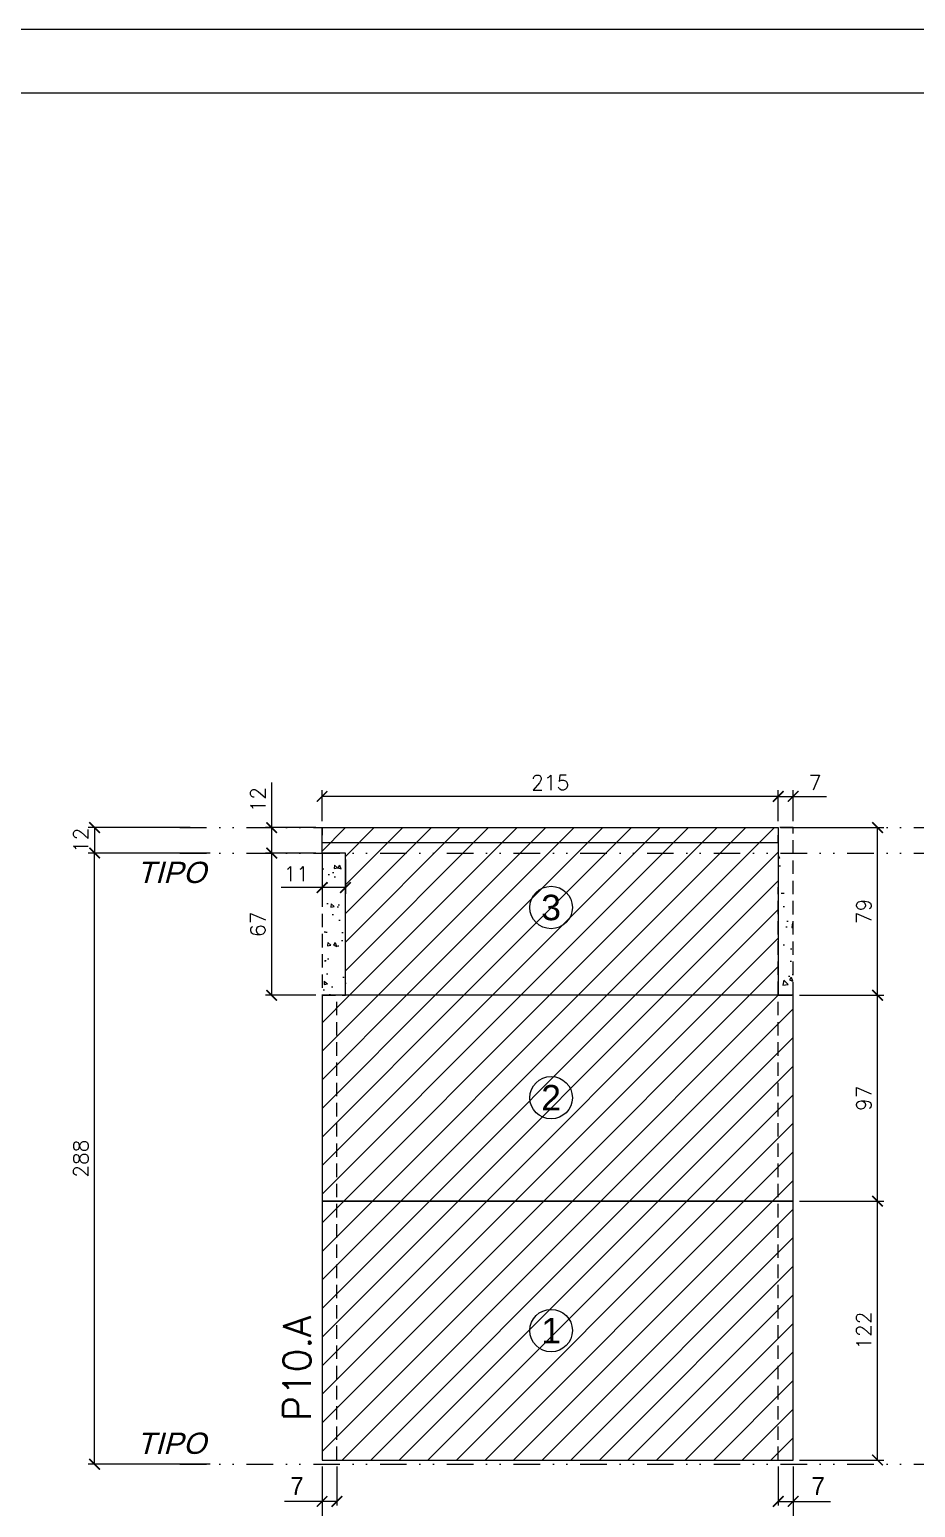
# Model space of a CAD drawing. Extents: x -23436 to 4767, y -3862 to 10024.
# Drawn here: x -20259 to -19841, y 3286 to 3982 of the extents above; entities that cross this region are included whole.
import ezdxf
from ezdxf.enums import TextEntityAlignment as Align

# ---------------------------------------------------------------- set-up
doc = ezdxf.new("R2010")
doc.units = 0
doc.header["$PDMODE"] = 2
doc.header["$PDSIZE"] = 10
doc.linetypes.add('DIVIDE2', pattern=[0.625, 0.25, -0.125, 0, -0.125, 0, -0.125])
doc.linetypes.add('HIDDEN', pattern=[9.525, 6.35, -3.175])
doc.layers.get('0').update_dxf_attribs({"lineweight": 13})
doc.layers.get('Defpoints').update_dxf_attribs({"lineweight": 13})
for name, color, linetype in [('Concreto', 250, 'HIDDEN'), ('Cota', 4, 'Continuous'), ('MB Logo', 254, 'Continuous'), ('Nível', 160, 'Continuous'), ('Painéis', 30, 'Continuous'), ('Reaproveitamento', 252, 'Continuous'), ('Romaneio', 10, 'Continuous'), ('Sarrafo de Pressão', 42, 'HIDDEN'), ('Texto Nível', 251, 'Continuous')]:
    doc.layers.add(name, color=color, linetype=linetype)
for name, color, linetype, lineweight in [('cotas', 4, 'Continuous', 13), ('FOLHA MB', 7, 'Continuous', 13), ('Texto Seção', 7, 'Continuous', 15)]:
    doc.layers.add(name, color=color, linetype=linetype, lineweight=lineweight)
doc.layers.add('Laje_Perimetro', color=7, linetype='Continuous', plot=False)
doc.styles.add('ARIAL', font='arial.ttf', dxfattribs={"oblique": 15, "height": 25})
doc.styles.add('REGUA-120', font='ROMANS.shx', dxfattribs={"height": 15})
doc.styles.add('ROMANS', font='romans.shx')
doc.styles.add('ROMAS860', font='ROMAS860.SHX')
doc.dimstyles.new('cotas', dxfattribs={"dimtxt": 8.5, "dimasz": 5, "dimexe": 2, "dimexo": 3, "dimgap": 3, "dimtad": 1, "dimdec": 1, "dimzin": 9, "dimdsep": 46, "dimtxsty": 'ROMAS860', "dimblk": 'ARCHTICK', "dimcen": 0, "dimclrd": 4, "dimclre": 4, "dimclrt": 1, "dimadec": 0, "dimazin": 2, "dimtfac": 1, "dimtdec": 1, "dimtix": 1, "dimtmove": 0, "dimatfit": 2, "dimldrblk": 'OBLIQUE', "dimfxl": 0, "dimtolj": 1, "dimtzin": 0, "dimlwd": 13, "dimlwe": 13, "dimarcsym": 0})
doc.dimstyles.new('PAINEL', dxfattribs={"dimtxt": 7, "dimasz": 5, "dimexe": 3, "dimexo": 3, "dimgap": 3, "dimtad": 1, "dimdec": 1, "dimzin": 12, "dimdsep": 46, "dimtxsty": 'ROMANS', "dimblk": 'ARCHTICK', "dimcen": 0, "dimclrd": 4, "dimclre": 4, "dimclrt": 1, "dimadec": 1, "dimazin": 3, "dimtfac": 1, "dimtdec": 1, "dimtmove": 0, "dimatfit": 3, "dimldrblk": 'OBLIQUE', "dimfxl": 0, "dimtolj": 1, "dimtzin": 12, "dimarcsym": 0})
pattern_1 = [(45, (-17942.374, -1150), (-6.735192, 6.735192), [])]
pattern_2 = [(320, (-4782.077, -1201), (-1.593909, -18.218467), [1.905, -20.955]), (265, (-4782.077, -1201), (19.105685, 3.524342), [1.524, -16.764058]), (10.45144, (-4782.21, -1202.518), (17.511775, -14.694125), [1.619, -17.809024]), (316.1842, (-4776.997, -1201), (-4.204233, -27.107904), [2.8575, -31.4325]), (6.63556, (-4777.347, -1203.26), (24.742612, -23.740413), [2.4285, -26.71356]), (261.18415, (-4776.997, -1201), (24.742612, -23.740413), [2.285997, -25.145973]), (291, (-4778.267, -1203.54), (-10.22652, -15.161439), [1.905, -20.955]), (236, (-4778.267, -1203.54), (18.418797, -6.180203), [1.524, -16.764]), (341.45145, (-4779.119, -1204.803), (8.192277, -21.341642), [1.619, -17.808994]), (307.5, (-4782.077, -1201), (8.455504, -0.3088603), [0, -16.5608, 0, -17.018, 0, -16.8275]), (277.5, (-4782.077, -1201), (10.0180575, -6.681966), [0, -9.7028, 0, -16.1798, 0, -6.4135]), (237.5, (-4782.077, -1195.336), (-0.5728744, -13.5590595), [0, -6.35, 0, -19.812, 0, -26.289]), (227.5, (-4782.077, -1192.796), (2.542649, -14.812918), [0, -8.255, 0, -13.1572, 0, -18.669])]

# ---------------------------------------------------------------- blocks, each defined once
blk = doc.blocks.new('A$C169d8357')
at = {"layer": 'FOLHA MB', "color": 1}
for points in [[(0, 1199.94), (0, 149.94), (1485.02, 149.94), (1485.02, 1199.94)], [(70, 1169.94), (70, 179.94), (1455.02, 179.94), (1455.02, 1169.94)]]:
    blk.add_lwpolyline(points, close=True, dxfattribs=at)
blk = doc.blocks.new('_ArchTick')
at = {"color": 0, "linetype": 'ByBlock', "const_width": 0.15}
blk.add_lwpolyline([(-0.5, -0.5), (0.5, 0.5)], dxfattribs=at)
blk = doc.blocks.new('*D4039')
at = {"layer": 'cotas', "color": 4, "lineweight": -2, "transparency": 16777216}
for p, q in [((-20173.81, 3594.21), (-20231.23, 3594.21)), ((-20228.23, 3306.21), (-20228.23, 3594.21)), ((-20173.81, 3306.21), (-20231.23, 3306.21))]:
    blk.add_line(p, q, dxfattribs=at)
at = {"layer": 'Defpoints', "color": 0, "transparency": 16777216}
for p in [(-20228.23, 3594.21), (-20170.81, 3594.21), (-20170.81, 3306.21)]:
    blk.add_point(p, dxfattribs=at)
at = {"layer": 'cotas', "color": 4, "lineweight": -2, "transparency": 16777216, "xscale": 5, "yscale": 5, "zscale": 5}
for p, rotation in [((-20228.23, 3594.21), 90), ((-20228.23, 3306.21), 270)]:
    blk.add_blockref('_ArchTick', p, dxfattribs=dict(at, rotation=rotation))
at = {"layer": 'cotas', "color": 1, "transparency": 16777216, "insert": (-20234.73, 3450.21), "char_height": 7, "attachment_point": 5, "rotation": 90, "style": 'ROMANS'}
blk.add_mtext('\\A1;288', dxfattribs=at)
blk = doc.blocks.new('_OBLIQUE')
at = {"color": 0, "linetype": 'ByBlock', "lineweight": -2}
for p, q in [((0, 0), (-1, 0)), ((-0.5, -0.5), (0.5, 0.5))]:
    blk.add_line(p, q, dxfattribs=at)
blk = doc.blocks.new('*D4040')
at = {"layer": 'cotas', "color": 4, "lineweight": -2, "transparency": 16777216}
for p, q in [((-20183.27, 3606.21), (-20231.23, 3606.21)), ((-20228.23, 3606.21), (-20228.23, 3594.21)), ((-20183.27, 3594.21), (-20231.23, 3594.21))]:
    blk.add_line(p, q, dxfattribs=at)
at = {"layer": 'Defpoints', "color": 0, "transparency": 16777216}
for p in [(-20180.27, 3606.21), (-20228.23, 3594.21), (-20180.27, 3594.21)]:
    blk.add_point(p, dxfattribs=at)
at = {"layer": 'cotas', "color": 4, "lineweight": -2, "transparency": 16777216, "xscale": 5, "yscale": 5, "zscale": 5}
for p, rotation in [((-20228.23, 3606.21), 90), ((-20228.23, 3594.21), 270)]:
    blk.add_blockref('_ArchTick', p, dxfattribs=dict(at, rotation=rotation))
at = {"layer": 'cotas', "color": 1, "transparency": 16777216, "insert": (-20234.73, 3600.21), "char_height": 7, "attachment_point": 5, "rotation": 90, "style": 'ROMANS'}
blk.add_mtext('\\A1;12', dxfattribs=at)
blk = doc.blocks.new('*D5224')
at = {"layer": 'Cota', "color": 4, "lineweight": -2, "transparency": 16777216}
for p, q in [((-19896.04, 3430.21), (-19856.26, 3430.21)), ((-19859.26, 3308.21), (-19859.26, 3430.21)), ((-19896.04, 3308.21), (-19856.26, 3308.21))]:
    blk.add_line(p, q, dxfattribs=at)
at = {"layer": 'Defpoints', "color": 0, "transparency": 16777216}
for p in [(-19899.04, 3430.21), (-19859.26, 3430.21), (-19899.04, 3308.21)]:
    blk.add_point(p, dxfattribs=at)
at = {"layer": 'Cota', "color": 4, "lineweight": -2, "transparency": 16777216, "xscale": 5, "yscale": 5, "zscale": 5}
for p, rotation in [((-19859.26, 3430.21), 90), ((-19859.26, 3308.21), 270)]:
    blk.add_blockref('_ArchTick', p, dxfattribs=dict(at, rotation=rotation))
at = {"layer": 'Cota', "color": 1, "transparency": 16777216, "insert": (-19865.76, 3369.21), "char_height": 7, "attachment_point": 5, "rotation": 90, "style": 'ROMANS'}
blk.add_mtext('\\A1;122', dxfattribs=at)
blk = doc.blocks.new('*D5225')
at = {"layer": 'Cota', "color": 4, "lineweight": -2, "transparency": 16777216}
for p, q in [((-19896.04, 3527.21), (-19856.26, 3527.21)), ((-19859.26, 3430.21), (-19859.26, 3527.21)), ((-19896.04, 3430.21), (-19856.26, 3430.21))]:
    blk.add_line(p, q, dxfattribs=at)
at = {"layer": 'Defpoints', "color": 0, "transparency": 16777216}
for p in [(-19899.04, 3527.21), (-19859.26, 3527.21), (-19899.04, 3430.21)]:
    blk.add_point(p, dxfattribs=at)
at = {"layer": 'Cota', "color": 4, "lineweight": -2, "transparency": 16777216, "xscale": 5, "yscale": 5, "zscale": 5}
for p, rotation in [((-19859.26, 3527.21), 90), ((-19859.26, 3430.21), 270)]:
    blk.add_blockref('_ArchTick', p, dxfattribs=dict(at, rotation=rotation))
at = {"layer": 'Cota', "color": 1, "transparency": 16777216, "insert": (-19865.76, 3478.71), "char_height": 7, "attachment_point": 5, "rotation": 90, "style": 'ROMANS'}
blk.add_mtext('\\A1;97', dxfattribs=at)
blk = doc.blocks.new('*D5226')
at = {"layer": 'Cota', "color": 4, "lineweight": 13, "transparency": 16777216}
for p, q in [((-20121.04, 3305.21), (-20121.04, 3286.73)), ((-20114.04, 3305.21), (-20114.04, 3286.73)), ((-20121.04, 3288.73), (-20138.71, 3288.73)), ((-20114.04, 3288.73), (-20121.04, 3288.73))]:
    blk.add_line(p, q, dxfattribs=at)
at = {"layer": 'Defpoints', "color": 0, "transparency": 16777216}
for p in [(-20121.04, 3308.21), (-20114.04, 3308.21), (-20121.04, 3288.73)]:
    blk.add_point(p, dxfattribs=at)
at = {"layer": 'Cota', "color": 4, "lineweight": 13, "transparency": 16777216, "xscale": 5, "yscale": 5, "zscale": 5, "rotation": 180}
blk.add_blockref('_ArchTick', (-20121.04, 3288.73), dxfattribs=at)
at = {"layer": 'Cota', "color": 4, "lineweight": 13, "transparency": 16777216, "xscale": 5, "yscale": 5, "zscale": 5}
blk.add_blockref('_ArchTick', (-20114.04, 3288.73), dxfattribs=at)
at = {"layer": 'Cota', "color": 1, "transparency": 16777216, "insert": (-20132.87, 3295.98), "char_height": 8.5, "attachment_point": 5, "style": 'ROMAS860'}
blk.add_mtext('\\A1;7', dxfattribs=at)
blk = doc.blocks.new('*D5227')
at = {"layer": 'Cota', "color": 4, "lineweight": 13, "transparency": 16777216}
for p, q in [((-19906.04, 3305.21), (-19906.04, 3286.73)), ((-19899.04, 3305.21), (-19899.04, 3286.73)), ((-19906.04, 3288.73), (-19899.04, 3288.73)), ((-19899.04, 3288.73), (-19881.37, 3288.73))]:
    blk.add_line(p, q, dxfattribs=at)
at = {"layer": 'Defpoints', "color": 0, "transparency": 16777216}
for p in [(-19906.04, 3308.21), (-19899.04, 3308.21), (-19899.04, 3288.73)]:
    blk.add_point(p, dxfattribs=at)
at = {"layer": 'Cota', "color": 4, "lineweight": 13, "transparency": 16777216, "xscale": 5, "yscale": 5, "zscale": 5, "rotation": 180}
blk.add_blockref('_ArchTick', (-19906.04, 3288.73), dxfattribs=at)
at = {"layer": 'Cota', "color": 4, "lineweight": 13, "transparency": 16777216, "xscale": 5, "yscale": 5, "zscale": 5}
blk.add_blockref('_ArchTick', (-19899.04, 3288.73), dxfattribs=at)
at = {"layer": 'Cota', "color": 1, "transparency": 16777216, "insert": (-19887.21, 3295.98), "char_height": 8.5, "attachment_point": 5, "style": 'ROMAS860'}
blk.add_mtext('\\A1;7', dxfattribs=at)
blk = doc.blocks.new('*D5228')
at = {"layer": 'Cota', "color": 4, "lineweight": -2, "transparency": 16777216}
for p, q in [((-20121.04, 3305.21), (-20121.04, 3251.03)), ((-19899.04, 3305.21), (-19899.04, 3251.03)), ((-20121.04, 3254.03), (-19899.04, 3254.03))]:
    blk.add_line(p, q, dxfattribs=at)
at = {"layer": 'Defpoints', "color": 0, "transparency": 16777216}
for p in [(-20121.04, 3308.21), (-19899.04, 3308.21), (-19899.04, 3254.03)]:
    blk.add_point(p, dxfattribs=at)
at = {"layer": 'Cota', "color": 4, "lineweight": -2, "transparency": 16777216, "xscale": 5, "yscale": 5, "zscale": 5, "rotation": 180}
blk.add_blockref('_ArchTick', (-20121.04, 3254.03), dxfattribs=at)
at = {"layer": 'Cota', "color": 4, "lineweight": -2, "transparency": 16777216, "xscale": 5, "yscale": 5, "zscale": 5}
blk.add_blockref('_ArchTick', (-19899.04, 3254.03), dxfattribs=at)
at = {"layer": 'Cota', "color": 1, "transparency": 16777216, "insert": (-20010.04, 3260.53), "char_height": 7, "attachment_point": 5, "style": 'ROMANS'}
blk.add_mtext('\\A1;222', dxfattribs=at)
blk = doc.blocks.new('*D5229')
at = {"layer": 'cotas', "color": 4, "lineweight": -2, "transparency": 16777216}
for p, q in [((-19896.04, 3606.21), (-19856.26, 3606.21)), ((-19859.26, 3527.21), (-19859.26, 3606.21)), ((-19896.04, 3527.21), (-19856.26, 3527.21))]:
    blk.add_line(p, q, dxfattribs=at)
at = {"layer": 'Defpoints', "color": 0, "transparency": 16777216}
for p in [(-19899.04, 3606.21), (-19859.26, 3606.21), (-19899.04, 3527.21)]:
    blk.add_point(p, dxfattribs=at)
at = {"layer": 'cotas', "color": 4, "lineweight": -2, "transparency": 16777216, "xscale": 5, "yscale": 5, "zscale": 5}
for p, rotation in [((-19859.26, 3606.21), 90), ((-19859.26, 3527.21), 270)]:
    blk.add_blockref('_ArchTick', p, dxfattribs=dict(at, rotation=rotation))
at = {"layer": 'cotas', "color": 1, "transparency": 16777216, "insert": (-19865.76, 3566.71), "char_height": 7, "attachment_point": 5, "rotation": 90, "style": 'ROMANS'}
blk.add_mtext('\\A1;79', dxfattribs=at)
blk = doc.blocks.new('*D5230')
at = {"layer": 'cotas', "color": 4, "lineweight": -2, "transparency": 16777216}
for p, q in [((-20121.04, 3591.21), (-20121.04, 3574.95)), ((-20110.04, 3591.21), (-20110.04, 3574.95)), ((-20121.04, 3577.95), (-20140.37, 3577.95)), ((-20110.04, 3577.95), (-20121.04, 3577.95))]:
    blk.add_line(p, q, dxfattribs=at)
at = {"layer": 'Defpoints', "color": 0, "transparency": 16777216}
for p in [(-20121.04, 3594.21), (-20110.04, 3594.21), (-20121.04, 3577.95)]:
    blk.add_point(p, dxfattribs=at)
at = {"layer": 'cotas', "color": 4, "lineweight": -2, "transparency": 16777216, "xscale": 5, "yscale": 5, "zscale": 5, "rotation": 180}
blk.add_blockref('_ArchTick', (-20121.04, 3577.95), dxfattribs=at)
at = {"layer": 'cotas', "color": 4, "lineweight": -2, "transparency": 16777216, "xscale": 5, "yscale": 5, "zscale": 5}
blk.add_blockref('_ArchTick', (-20110.04, 3577.95), dxfattribs=at)
at = {"layer": 'cotas', "color": 1, "transparency": 16777216, "insert": (-20133.21, 3584.45), "char_height": 7, "attachment_point": 5, "style": 'ROMANS'}
blk.add_mtext('\\A1;11', dxfattribs=at)
blk = doc.blocks.new('*D5231')
at = {"layer": 'cotas', "color": 4, "lineweight": -2, "transparency": 16777216}
for p, q in [((-20124.04, 3594.21), (-20147.78, 3594.21)), ((-20144.78, 3527.21), (-20144.78, 3594.21)), ((-20124.04, 3527.21), (-20147.78, 3527.21))]:
    blk.add_line(p, q, dxfattribs=at)
at = {"layer": 'Defpoints', "color": 0, "transparency": 16777216}
for p in [(-20144.78, 3594.21), (-20121.04, 3594.21), (-20121.04, 3527.21)]:
    blk.add_point(p, dxfattribs=at)
at = {"layer": 'cotas', "color": 4, "lineweight": -2, "transparency": 16777216, "xscale": 5, "yscale": 5, "zscale": 5}
for p, rotation in [((-20144.78, 3594.21), 90), ((-20144.78, 3527.21), 270)]:
    blk.add_blockref('_ArchTick', p, dxfattribs=dict(at, rotation=rotation))
at = {"layer": 'cotas', "color": 1, "transparency": 16777216, "insert": (-20151.28, 3560.71), "char_height": 7, "attachment_point": 5, "rotation": 90, "style": 'ROMANS'}
blk.add_mtext('\\A1;67', dxfattribs=at)
blk = doc.blocks.new('*D5232')
at = {"layer": 'cotas', "color": 4, "lineweight": -2, "transparency": 16777216}
for p, q in [((-20144.78, 3606.21), (-20144.78, 3627.54)), ((-20124.04, 3606.21), (-20147.78, 3606.21)), ((-20144.78, 3594.21), (-20144.78, 3606.21)), ((-20124.04, 3594.21), (-20147.78, 3594.21))]:
    blk.add_line(p, q, dxfattribs=at)
at = {"layer": 'Defpoints', "color": 0, "transparency": 16777216}
for p in [(-20144.78, 3606.21), (-20121.04, 3606.21), (-20121.04, 3594.21)]:
    blk.add_point(p, dxfattribs=at)
at = {"layer": 'cotas', "color": 4, "lineweight": -2, "transparency": 16777216, "xscale": 5, "yscale": 5, "zscale": 5}
for p, rotation in [((-20144.78, 3606.21), 90), ((-20144.78, 3594.21), 270)]:
    blk.add_blockref('_ArchTick', p, dxfattribs=dict(at, rotation=rotation))
at = {"layer": 'cotas', "color": 1, "transparency": 16777216, "insert": (-20151.28, 3619.37), "char_height": 7, "attachment_point": 5, "rotation": 90, "style": 'ROMANS'}
blk.add_mtext('\\A1;12', dxfattribs=at)
blk = doc.blocks.new('*D5233')
at = {"layer": 'cotas', "color": 4, "lineweight": -2, "transparency": 16777216}
for p, q in [((-19906.04, 3609.21), (-19906.04, 3623.93)), ((-19899.04, 3609.21), (-19899.04, 3623.93)), ((-19906.04, 3620.93), (-19899.04, 3620.93)), ((-19899.04, 3620.93), (-19883.37, 3620.93))]:
    blk.add_line(p, q, dxfattribs=at)
at = {"layer": 'Defpoints', "color": 0, "transparency": 16777216}
for p in [(-19899.04, 3620.93), (-19906.04, 3606.21), (-19899.04, 3606.21)]:
    blk.add_point(p, dxfattribs=at)
at = {"layer": 'cotas', "color": 4, "lineweight": -2, "transparency": 16777216, "xscale": 5, "yscale": 5, "zscale": 5, "rotation": 180}
blk.add_blockref('_ArchTick', (-19906.04, 3620.93), dxfattribs=at)
at = {"layer": 'cotas', "color": 4, "lineweight": -2, "transparency": 16777216, "xscale": 5, "yscale": 5, "zscale": 5}
blk.add_blockref('_ArchTick', (-19899.04, 3620.93), dxfattribs=at)
at = {"layer": 'cotas', "color": 1, "transparency": 16777216, "insert": (-19888.71, 3627.43), "char_height": 7, "attachment_point": 5, "style": 'ROMANS'}
blk.add_mtext('\\A1;7', dxfattribs=at)
blk = doc.blocks.new('*D5234')
at = {"layer": 'cotas', "color": 4, "lineweight": -2, "transparency": 16777216}
for p, q in [((-20121.04, 3609.21), (-20121.04, 3623.93)), ((-19906.04, 3609.21), (-19906.04, 3623.93)), ((-19906.04, 3620.93), (-20121.04, 3620.93))]:
    blk.add_line(p, q, dxfattribs=at)
at = {"layer": 'Defpoints', "color": 0, "transparency": 16777216}
for p in [(-20121.04, 3620.93), (-20121.04, 3606.21), (-19906.04, 3606.21)]:
    blk.add_point(p, dxfattribs=at)
at = {"layer": 'cotas', "color": 4, "lineweight": -2, "transparency": 16777216, "xscale": 5, "yscale": 5, "zscale": 5, "rotation": 180}
blk.add_blockref('_ArchTick', (-20121.04, 3620.93), dxfattribs=at)
at = {"layer": 'cotas', "color": 4, "lineweight": -2, "transparency": 16777216, "xscale": 5, "yscale": 5, "zscale": 5}
blk.add_blockref('_ArchTick', (-19906.04, 3620.93), dxfattribs=at)
at = {"layer": 'cotas', "color": 1, "transparency": 16777216, "insert": (-20013.54, 3627.43), "char_height": 7, "attachment_point": 5, "style": 'ROMANS'}
blk.add_mtext('\\A1;215', dxfattribs=at)

msp = doc.modelspace()

# ---------------------------------------------------------------- hatches: boundary and pattern name
at = {"layer": 'Concreto'}
h = msp.add_hatch(dxfattribs=at)
h.set_pattern_fill('AR-CONC', color=256, scale=0.1, angle=-90)
h.set_pattern_definition(pattern_2)
h.paths.add_polyline_path([(-19906.038, 3527.207), (-19899.038, 3527.207), (-19899.038, 3606.207), (-19906.038, 3606.207)])
h = msp.add_hatch(dxfattribs=at)
h.set_pattern_fill('AR-CONC', color=256, scale=0.1, angle=-90)
h.set_pattern_definition(pattern_2)
h.paths.add_polyline_path([(-20121.038, 3527.207), (-20110.038, 3527.207), (-20110.038, 3594.207), (-20121.038, 3594.207)])
at = {"layer": 'Reaproveitamento'}
h = msp.add_hatch(dxfattribs=at)
h.set_pattern_fill('ANSI31', color=256, scale=3, style=0)
h.set_pattern_definition(pattern_1)
h.paths.add_polyline_path([(-20121.038, 3594.207), (-20121.038, 3606.207), (-19906.038, 3606.207), (-19906.038, 3527.207), (-20110.038, 3527.207), (-20110.038, 3594.207)])
h = msp.add_hatch(dxfattribs=at)
h.set_pattern_fill('ANSI31', color=256, scale=3, style=0)
h.set_pattern_definition(pattern_1)
h.paths.add_polyline_path([(-20121.038, 3430.207), (-19899.038, 3430.207), (-19899.038, 3527.207), (-20121.038, 3527.207)])
h = msp.add_hatch(dxfattribs=at)
h.set_pattern_fill('ANSI31', color=256, scale=3, style=0)
h.set_pattern_definition(pattern_1)
h.paths.add_polyline_path([(-20121.038, 3308.207), (-19899.038, 3308.207), (-19899.038, 3430.207), (-20121.038, 3430.207)])

# ---------------------------------------------------------------- linework, layer by layer
at = {"layer": 'Concreto'}
for points in [[(-19906.038, 3527.207), (-19899.038, 3527.207), (-19899.038, 3606.207), (-19906.038, 3606.207)], [(-20121.038, 3527.207), (-20110.038, 3527.207), (-20110.038, 3594.207), (-20121.038, 3594.207)]]:
    msp.add_lwpolyline(points, close=True, dxfattribs=at)
at = {"layer": 'cotas', "color": 50}
for p, q in [((-20121.038, 3606.207), (-20121.038, 3602.707)), ((-20121.038, 3606.207), (-19906.038, 3606.207)), ((-20121.038, 3599.207), (-20121.038, 3602.707)), ((-19906.038, 3606.207), (-19906.038, 3602.707)), ((-19906.038, 3599.207), (-19906.038, 3602.707)), ((-20121.038, 3599.207), (-19906.038, 3599.207))]:
    msp.add_line(p, q, dxfattribs=at)
at = {"layer": 'Laje_Perimetro'}
msp.add_lwpolyline([(-19191.377, 3982.259), (-20676.397, 3982.259), (-20676.397, 2932.259), (-19191.377, 2932.259)], close=True, dxfattribs=at)
at = {"layer": 'Nível', "color": 3, "linetype": 'DIVIDE2', "ltscale": 50}
msp.add_line((-20188.044, 3606.207), (-19240.117, 3606.207), dxfattribs=at)
at = {"layer": 'Nível', "linetype": 'DIVIDE2', "ltscale": 50}
for p, q in [((-20188.044, 3594.207), (-19240.117, 3594.207)), ((-20188.044, 3306.207), (-19240.117, 3306.207))]:
    msp.add_line(p, q, dxfattribs=at)
at = {"layer": 'Painéis', "color": 32, "true_color": 0xcd6928}
for points in [[(-20121.038, 3594.207), (-20121.038, 3606.207), (-19906.038, 3606.207), (-19906.038, 3527.207), (-20110.038, 3527.207), (-20110.038, 3594.207)], [(-20121.038, 3430.207), (-19899.038, 3430.207), (-19899.038, 3527.207), (-20121.038, 3527.207)], [(-20121.038, 3308.207), (-19899.038, 3308.207), (-19899.038, 3430.207), (-20121.038, 3430.207)]]:
    msp.add_lwpolyline(points, close=True, dxfattribs=at)
at = {"layer": 'Romaneio'}
for centre in [(-20013.103, 3568.572), (-20013.103, 3478.934), (-20013.103, 3369.207)]:
    msp.add_circle(centre, 10, dxfattribs=at)
at = {"layer": 'Sarrafo de Pressão'}
for p, q in [((-19906.038, 3308.207), (-19906.038, 3578.207)), ((-20114.038, 3308.207), (-20114.038, 3527.207))]:
    msp.add_line(p, q, dxfattribs=at)

# ---------------------------------------------------------------- block references
at = {"layer": 'MB Logo'}
msp.add_blockref('A$C169d8357', (-20676.397, 2782.321), dxfattribs=at)

# ---------------------------------------------------------------- texts
at = {"layer": 'Romaneio', "color": 0, "style": 'ARIAL'}
for s, p in [('3', (-20013.103, 3568.572)), ('2', (-20013.103, 3478.934)), ('1', (-20013.103, 3369.207))]:
    msp.add_text(s, height=12, dxfattribs=at).set_placement(p, align=Align.MIDDLE_CENTER)
at = {"layer": 'Texto Nível', "char_height": 10, "width": 56.46591, "attachment_point": 1, "line_spacing_factor": 1.049215, "style": 'ARIAL'}
for insert in [(-20208.305, 3590.12), (-20208.305, 3321.114)]:
    msp.add_mtext('TIPO', dxfattribs=dict(at, insert=insert))
at = {"layer": 'Texto Seção', "insert": (-20126.318, 3326.675), "char_height": 13, "width": 285.32988, "attachment_point": 7, "rotation": 90, "style": 'REGUA-120'}
msp.add_mtext('P10.A', dxfattribs=at)

# ---------------------------------------------------------------- dimensions: what is measured, and where the dimension line sits
at = {"layer": 'Cota', "color": 2}
for base, p1, p2, picture, middle in [((-19859.257, 3527.207), (-19899.038, 3430.207), (-19899.038, 3527.207), '*D5225', (-19865.757, 3478.707)), ((-19859.257, 3430.207), (-19899.038, 3308.207), (-19899.038, 3430.207), '*D5224', (-19865.757, 3369.207))]:
    dim = msp.add_linear_dim(base=base, p1=p1, p2=p2, angle=90, dimstyle='PAINEL', override={"dimarcsym": 2}, dxfattribs=at)
    dim.commit()
    dim.dimension.update_dxf_attribs({"geometry": picture, "text_midpoint": middle})
at = {"layer": 'Cota'}
dim = msp.add_linear_dim(base=(-20121.038, 3288.73), p1=(-20114.038, 3308.207), p2=(-20121.038, 3308.207), dimstyle='cotas', dxfattribs=at)
dim.commit()
dim.dimension.update_dxf_attribs({"geometry": '*D5226', "text_midpoint": (-20132.872, 3288.73), "dimtype": 160})
dim = msp.add_linear_dim(base=(-19899.038, 3254.032), p1=(-20121.038, 3308.207), p2=(-19899.038, 3308.207), dimstyle='PAINEL', override={"dimarcsym": 2}, dxfattribs=at)
dim.commit()
dim.dimension.update_dxf_attribs({"geometry": '*D5228', "text_midpoint": (-20010.038, 3260.532)})
dim = msp.add_linear_dim(base=(-19899.038, 3288.73), p1=(-19906.038, 3308.207), p2=(-19899.038, 3308.207), angle=180, dimstyle='cotas', dxfattribs=at)
dim.commit()
dim.dimension.update_dxf_attribs({"geometry": '*D5227', "text_midpoint": (-19887.205, 3288.73), "dimtype": 160})
at = {"layer": 'cotas', "color": 2}
for base, p1, p2, picture, middle in [((-20121.038, 3620.933), (-19906.038, 3606.207), (-20121.038, 3606.207), '*D5234', (-20013.538, 3627.433)), ((-19899.038, 3620.933), (-19906.038, 3606.207), (-19899.038, 3606.207), '*D5233', (-19888.705, 3627.433)), ((-20121.038, 3577.951), (-20110.038, 3594.207), (-20121.038, 3594.207), '*D5230', (-20133.205, 3584.451))]:
    dim = msp.add_linear_dim(base=base, p1=p1, p2=p2, dimstyle='PAINEL', override={"dimarcsym": 2}, dxfattribs=at)
    dim.commit()
    dim.dimension.update_dxf_attribs({"geometry": picture, "text_midpoint": middle})
for base, p1, p2, picture, middle in [((-20144.776, 3606.207), (-20121.038, 3594.207), (-20121.038, 3606.207), '*D5232', (-20151.276, 3619.374)), ((-19859.257, 3606.207), (-19899.038, 3527.207), (-19899.038, 3606.207), '*D5229', (-19865.757, 3566.707)), ((-20144.776, 3594.207), (-20121.038, 3527.207), (-20121.038, 3594.207), '*D5231', (-20151.276, 3560.707))]:
    dim = msp.add_linear_dim(base=base, p1=p1, p2=p2, angle=90, dimstyle='PAINEL', override={"dimarcsym": 2}, dxfattribs=at)
    dim.commit()
    dim.dimension.update_dxf_attribs({"geometry": picture, "text_midpoint": middle})
at = {"layer": 'cotas'}
dim = msp.add_linear_dim(base=(-20228.23, 3594.207), p1=(-20180.271, 3606.207), p2=(-20180.271, 3594.207), angle=90, dimstyle='PAINEL', override={"dimarcsym": 2}, dxfattribs=at)
dim.commit()
dim.dimension.update_dxf_attribs({"geometry": '*D4040', "text_midpoint": (-20228.23, 3600.207), "dimtype": 160})
dim = msp.add_linear_dim(base=(-20228.23, 3594.207), p1=(-20170.814, 3306.207), p2=(-20170.814, 3594.207), angle=90, dimstyle='PAINEL', override={"dimarcsym": 2}, dxfattribs=at)
dim.commit()
dim.dimension.update_dxf_attribs({"geometry": '*D4039', "text_midpoint": (-20234.73, 3450.207)})

doc.saveas('drawing.dxf')
